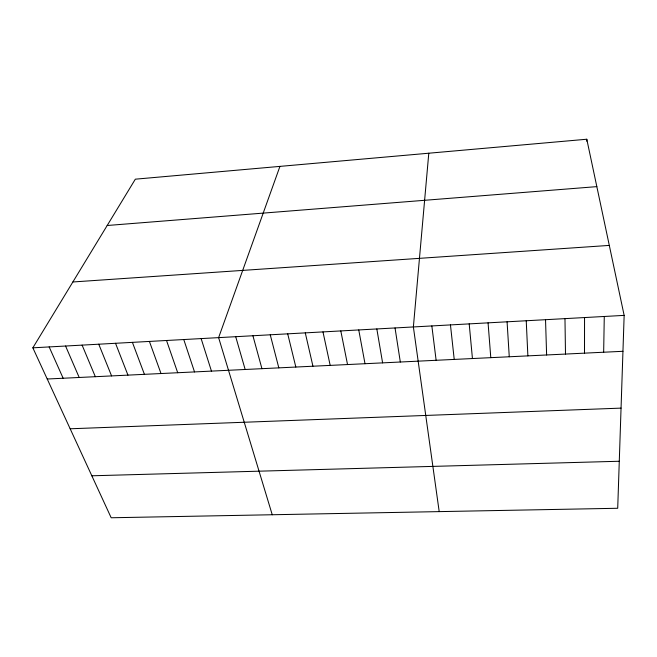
<?xml version="1.0" encoding="UTF-8"?>
<svg xmlns="http://www.w3.org/2000/svg" width="657" height="657" viewBox="0 0 657 657"><rect width="100%" height="100%" fill="white"/><g stroke="black" fill="none" stroke-linecap="round" stroke-linejoin="round"><path stroke-width="0.99" d="M584.508 353.146L584.549 317.561M586.775 141.23L586.783 139.235L135.334 179.18L32.85 347.824L111.181 517.765L617.711 508.272L624.15 315.385L586.783 139.235M603.66 352.226L604.276 316.477M428.791 153.212L413.376 326.948L439.196 511.614M279.939 166.385L218.617 337.632L272.244 514.751M107.181 225.499L596.835 186.629M72.87 281.976L609.302 245.406M32.85 347.824L624.15 315.385M47.23 379.015L622.951 351.298M70.168 428.783L621.054 408.12M91.832 475.791L619.28 461.255M49.16 346.929L63.154 378.251M65.577 346.034L79.193 377.479M82.109 345.122L95.331 376.699M98.764 344.211L111.583 375.919M115.525 343.291L127.951 375.131M132.41 342.363L144.425 374.334M149.41 341.435L161.014 373.537M166.525 340.49L177.71 372.733M183.771 339.546L194.529 371.928M201.132 338.593L211.455 371.106M235.707 336.696L245.168 369.489M252.92 335.752L261.938 368.676M270.249 334.799L278.823 367.863M287.709 333.846L295.831 367.049M305.283 332.877L312.946 366.22M322.981 331.908L330.184 365.391M340.802 330.931L347.537 364.561M358.755 329.945L365.005 363.715M376.831 328.952L382.604 362.869M395.038 327.958L400.318 362.015M431.846 325.938L436.125 360.291M450.456 324.919L454.217 359.42M469.197 323.885L472.44 358.541M488.069 322.85L490.787 357.663M507.081 321.807L509.265 356.767M526.232 320.756L527.875 355.872M545.532 319.696L546.616 354.969M564.971 318.637L565.496 354.066"/></g></svg>
